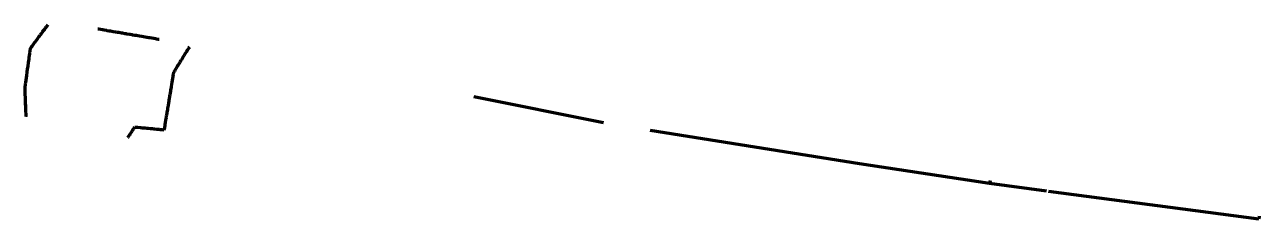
# Model space of a CAD drawing. Header units: metres. Extents: x 601342 to 604900, y 1147583 to 1148061.
# Drawn here: x 601342 to 602265, y 1147915 to 1148061 of the extents above; entities that cross this region are included whole.
import ezdxf

# ---------------------------------------------------------------- set-up
doc = ezdxf.new("R2010")
doc.units = ezdxf.units.M
doc.header["$MEASUREMENT"] = 0
doc.linetypes.add('DGN Style 3', pattern=[277.595861, 198.282758, -79.313103])
doc.linetypes.add('DGN Style 4', pattern=[317.450696, 158.626207, -79.313103, 0.198283, -79.313103])
for name, color, linetype, lineweight in [('TF_K_FAL_Ledn-_1', 3, 'DGN Style 4', 70), ('TF_K_FAL_Ledn-_2', 3, 'DGN Style 4', 70), ('TF_K_SPI_Ledn-_300_2', 3, 'Continuous', 100), ('TF_V_---_Ledn-_2', 140, 'DGN Style 3', 70)]:
    doc.layers.add(name, color=color, linetype=linetype, lineweight=lineweight)

msp = doc.modelspace()

# ---------------------------------------------------------------- linework, layer by layer
at = {"layer": 'TF_K_FAL_Ledn-_1'}
for p, q in [((601775.19466, 1147987.11477, 34.22), (601678.075798, 1148006.688319, 33.774362)), ((602064.19347, 1147944.065603, 35.449151), (602063.581073, 1147941.844502, 35.44)), ((602106.345928, 1147936.170225, 35.802963), (602063.581073, 1147941.844502, 35.44)), ((602265.05605, 1147915.111693, 37.15), (602106.345928, 1147936.170225, 35.802963)), ((602265.353734, 1147917.458706, 37.166515), (602265.05605, 1147915.111693, 37.15))]:
    msp.add_line(p, q, dxfattribs=at)
at = {"layer": 'TF_K_FAL_Ledn-_1', "extrusion": (-0.004432, 0.000709484, 0.99999), "elevation": -1818.173307, "flags": 128}
msp.add_lwpolyline([(601960.845253, 1147958.050667), (601769.436927, 1147988.693665)], dxfattribs=at)
at = {"layer": 'TF_K_FAL_Ledn-_1', "extrusion": (-0.003529, 0.000532224, 0.999994), "elevation": -1478.094485, "flags": 128}
msp.add_lwpolyline([(602059.957769, 1147942.793765), (601962.977074, 1147957.421045)], dxfattribs=at)
at = {"layer": 'TF_K_FAL_Ledn-_2'}
msp.add_polyline3d([(601442.92, 1148049.48, 40.31), (601442.25, 1148049.59, 40.31), (601440.74, 1148049.85, 40.26), (601440.61, 1148049.87, 40.26), (601440.45, 1148049.89, 40.26), (601437.38, 1148050.41, 40.23), (601435.94, 1148050.66, 40.22), (601435.58, 1148050.72, 40.21), (601435.15, 1148050.79, 40.2), (601434, 1148050.99, 40.17), (601433.76, 1148051.03, 40.16), (601432.4, 1148051.26, 40.19), (601429.96, 1148051.67, 40.17), (601428.37, 1148051.94, 40.11), (601427.02, 1148052.17, 40.13), (601425.92, 1148052.35, 40.1), (601424.89, 1148052.53, 40.08), (601423.38, 1148052.78, 40.06), (601422.76, 1148052.89, 40.04), (601421.34, 1148053.13, 40.02), (601421.09, 1148053.17, 40.02), (601418.89, 1148053.54, 39.98), (601418.85, 1148053.55, 39.98), (601418.46, 1148053.62, 39.97), (601417.3, 1148053.81, 39.97), (601415.67, 1148054.09, 39.96), (601414.73, 1148054.25, 39.94), (601414.69, 1148054.26, 39.94), (601412.73, 1148054.59, 39.9), (601412.24, 1148054.67, 39.91), (601411.47, 1148054.8, 39.9), (601411.08, 1148054.87, 39.9), (601410.32, 1148054.99, 39.9), (601408.45, 1148055.31, 39.86), (601406.66, 1148055.62, 39.83), (601405.49, 1148055.81, 39.78), (601404.26, 1148056.02, 39.76), (601403.81, 1148056.1, 39.75), (601401.74, 1148056.45, 39.74), (601400.76, 1148056.61, 39.75), (601400.72, 1148056.62, 39.75), (601400.71, 1148056.62, 39.75), (601397.83, 1148057.11, 39.71), (601397.77, 1148057.12, 39.71), (601397.23, 1148057.21, 39.71)], dxfattribs=at)
at = {"layer": 'TF_K_SPI_Ledn-_300_2'}
for points in [[(601359.68, 1148060.54, -1.08), (601358.55, 1148059, 39.05), (601358.15, 1148058.47, 39.17), (601357.91, 1148058.14, 39.12), (601357.72, 1148057.88, 39.16), (601357.39, 1148057.42, 39.1), (601357.12, 1148057.06, 39.08), (601356.25, 1148055.88, 38.91), (601355.86, 1148055.35, 38.87), (601355.72, 1148055.16, 38.96), (601355.59, 1148054.98, 38.94), (601355.5, 1148054.86, 38.96), (601355.46, 1148054.8, 38.98), (601354.42, 1148053.38, 38.91), (601354.06, 1148052.89, 38.88), (601353.45, 1148052.06, 38.81), (601353.2, 1148051.72, 38.73), (601353.13, 1148051.62, 38.73), (601351.75, 1148049.75, 38.79), (601351.21, 1148049.01, 38.74), (601350.26, 1148047.72, 38.69), (601349.92, 1148047.25, 38.62), (601349.87, 1148047.18, 38.64), (601348.34, 1148045.11, 38.49), (601347.66, 1148044.17, 38.41), (601347.32, 1148043.72, 38.37), (601347.29, 1148043.67, 38.31), (601346.83, 1148043.05, 38.08), (601346.8, 1148043.01, 38.06), (601346.68, 1148042.84, 38.01), (601346.59, 1148042.72, 37.96), (601346.510339, 1148042.609094, 37.94134), (601346.5, 1148042.5, 37.93), (601346.44, 1148042.09, 37.97), (601346.4, 1148041.81, 38.01), (601346.3, 1148041.1, 37.93), (601346.2, 1148040.37, 37.81), (601346.11, 1148039.7, 37.91), (601346.1, 1148039.63, 37.92), (601346.07, 1148039.44, 37.96), (601346.02, 1148039.06, 37.83), (601346.01, 1148038.95, 37.82), (601345.78, 1148037.33, 37.92), (601345.65, 1148036.35, 37.94), (601345.62, 1148036.11, 37.94), (601345.6, 1148035.98, 37.93), (601345.52, 1148035.42, 37.81), (601345.44, 1148034.81, 37.81), (601345.09, 1148032.25, 37.81), (601344.72, 1148029.61, 37.75), (601344.4, 1148027.24, 37.7), (601344.1, 1148025.1, 37.64), (601343.74, 1148022.49, 37.6), (601343.05, 1148017.4, 37.5), (601342.97, 1148016.86, 37.49), (601342.91, 1148016.4, 37.46), (601342.8, 1148015.58, 37.4), (601342.76, 1148015.35, 37.47), (601342.61, 1148014.25, 37.44), (601342.59, 1148014.05, 37.42), (601342.57, 1148013.96, 37.45), (601342.47, 1148013.17, 37.62), (601342.436039, 1148012.986911, 37.632586)], [(601342.44, 1148012.99, 37.632311), (601342.51, 1148011.35, 37.75), (601342.51, 1148011.26, 37.76), (601342.51, 1148011.17, 37.79), (601342.52, 1148010.89, 37.89), (601342.53, 1148010.76, 37.89), (601342.59, 1148009.29, 37.86), (601342.59, 1148009.19, 37.89), (601342.63, 1148008.37, 38.09), (601342.65, 1148007.76, 38.1), (601342.66, 1148007.4, 37.95), (601342.68, 1148007.05, 37.93), (601342.69, 1148006.73, 37.87), (601342.7, 1148006.6, 37.86), (601342.79, 1148004.25, 37.86), (601342.84, 1148003.14, 37.87), (601342.84, 1148002.99, 37.86), (601342.85, 1148002.81, 37.87), (601342.85, 1148002.75, 37.88), (601342.89, 1148001.68, 37.97), (601342.91, 1148001.35, 38.15), (601342.91, 1148001.19, 38.23), (601342.95, 1148000.38, 38.42), (601342.96, 1148000, 38.59), (601342.98, 1147999.5, 38.81), (601343.01, 1147998.92, 39.05), (601343.09, 1147996.85, 40.02), (601343.11, 1147996.31, 40.22), (601343.16, 1147995.19, 40.79), (601343.18, 1147994.59, 41.12), (601343.19, 1147994.28, 41.28), (601343.19, 1147994.24, 41.3), (601343.2, 1147994.13, 41.35), (601343.27, 1147992.32, 42.18), (601343.29, 1147991.95, 42.32), (601343.29, 1147991.94, 42.32), (601343.29, 1147991.91, 42.34), (601343.29, 1147991.88, 42.35), (601343.29, 1147991.88, 42.35)]]:
    msp.add_polyline3d(points, dxfattribs=at)
at = {"layer": 'TF_V_---_Ledn-_2'}
msp.add_polyline3d([(601419.54, 1147976.23, -1.2), (601419.55, 1147976.23, 34.44), (601419.55, 1147976.24, 43.68), (601419.67, 1147976.42, 43.62), (601420.06, 1147977, 43.31), (601420.49, 1147977.65, 42.98), (601420.62, 1147977.85, 42.89), (601420.99, 1147978.41, 42.69), (601421.14, 1147978.64, 42.62), (601421.21, 1147978.74, 42.55), (601421.44, 1147979.1, 42.37), (601421.6, 1147979.33, 42.28), (601422.2, 1147980.24, 41.67), (601422.69, 1147980.98, 41.39), (601422.85, 1147981.23, 41.25), (601423.29, 1147981.88, 40.92), (601423.7, 1147982.5, 40.48), (601423.99, 1147982.95, 40.32), (601424.29, 1147983.4, 40.08), (601424.65, 1147983.94, 39.73), (601424.7, 1147984.01, 39.7), (601424.729706, 1147984.062153, 39.66594), (601424.89, 1147984.05, 39.68), (601425.29, 1147984.01, 39.71), (601425.3, 1147984.01, 39.71), (601425.31, 1147984.01, 39.71), (601425.32, 1147984.01, 39.71), (601426.76, 1147983.88, 39.95), (601428.68, 1147983.7, 39.84), (601428.71, 1147983.7, 39.84), (601429.2, 1147983.66, 39.95), (601429.26, 1147983.65, 39.95), (601430.16, 1147983.57, 39.89), (601430.89, 1147983.5, 39.96), (601431.42, 1147983.45, 40.03), (601432.19, 1147983.38, 39.95), (601432.55, 1147983.35, 39.96), (601433.68, 1147983.25, 40.01), (601433.87, 1147983.23, 40.01), (601434.85, 1147983.14, 39.9), (601436.5, 1147982.99, 40), (601436.84, 1147982.96, 39.99), (601437.1, 1147982.94, 39.91), (601437.44, 1147982.91, 39.9), (601437.66, 1147982.89, 39.93), (601438.04, 1147982.85, 39.92), (601439, 1147982.77, 39.94), (601439.37, 1147982.73, 39.96), (601441.21, 1147982.57, 40), (601441.37, 1147982.55, 40.06), (601442.35, 1147982.46, 40.04), (601443.08, 1147982.4, 40.05), (601443.83, 1147982.33, 40.1), (601444.92, 1147982.23, 40.07), (601444.94, 1147982.23, 40.07), (601446.805153, 1147982.056703, 40.187739), (601446.9, 1147982.59, 40.03), (601447.08, 1147983.71, 39.6), (601447.33, 1147985.19, 39.39), (601447.47, 1147986.05, 39.37), (601447.57, 1147986.65, 39.37), (601447.6, 1147986.8, 39.39), (601447.62, 1147986.98, 39.37), (601448.05, 1147989.57, 39.28), (601448.12, 1147989.97, 39.35), (601448.22, 1147990.56, 39.43), (601448.34, 1147991.29, 39.31), (601448.38, 1147991.51, 39.29), (601448.52, 1147992.41, 39.4), (601448.56, 1147992.6, 39.4), (601448.66, 1147993.26, 39.28), (601448.87, 1147994.52, 39.32), (601448.9, 1147994.7, 39.34), (601448.96, 1147995.02, 39.29), (601449.32, 1147997.2, 38.97), (601449.35, 1147997.38, 38.96), (601449.56, 1147998.64, 38.9), (601449.57, 1147998.7, 38.91), (601449.57, 1147998.75, 38.9), (601449.59, 1147998.87, 38.91), (601450.09, 1148001.88, 39.06), (601450.72, 1148005.65, 39.16), (601450.87, 1148006.6, 39.18), (601451.02, 1148007.48, 39.21), (601451.13, 1148008.13, 39.23), (601451.36, 1148009.5, 39.27), (601451.57, 1148010.78, 39.13), (601451.58, 1148010.84, 39.12), (601451.6, 1148010.95, 39.1), (601451.68, 1148011.45, 39.21), (601451.71, 1148011.66, 39.22), (601452.07, 1148013.83, 39.28), (601452.48, 1148016.3, 39.35), (601452.51, 1148016.48, 39.35), (601452.56, 1148016.81, 39.35), (601452.68, 1148017.51, 39.38), (601453.14, 1148020.29, 39.45), (601453.16, 1148020.39, 39.46), (601453.41, 1148021.92, 39.43), (601453.51, 1148022.54, 39.38), (601453.53, 1148022.65, 39.36), (601453.63, 1148023.26, 39.46), (601453.71, 1148023.73, 39.41), (601453.77, 1148024.09, 39.34), (601453.81, 1148024.3, 39.42), (601453.82, 1148024.4, 39.44), (601453.906735, 1148024.930839, 39.461456), (601454.03, 1148025.13, 39.46), (601454.16, 1148025.34, 39.49), (601454.58, 1148026.03, 39.8), (601454.64, 1148026.13, 39.82), (601454.84, 1148026.46, 39.88), (601455.07, 1148026.83, 39.94), (601455.13, 1148026.94, 39.95), (601455.15, 1148026.97, 39.95), (601455.73, 1148027.92, 39.9), (601456.23, 1148028.75, 39.97), (601456.28, 1148028.82, 39.99), (601456.53, 1148029.24, 40.05), (601457.03, 1148030.06, 40.2), (601457.2, 1148030.33, 40.17), (601457.68, 1148031.13, 40.14), (601458.13, 1148031.88, 40.24), (601458.61, 1148032.65, 40.37), (601458.77, 1148032.92, 40.34), (601459.29, 1148033.78, 40.37), (601459.66, 1148034.39, 40.38), (601459.72, 1148034.49, 40.43), (601459.82, 1148034.65, 40.43), (601460.93, 1148036.48, 40.66), (601461.62, 1148037.6, 40.7), (601461.87, 1148038.02, 40.75), (601462.177423, 1148038.531533, 40.779481), (601462.68, 1148039.3, 40.83), (601463.29, 1148040.23, 40.74), (601463.33, 1148040.3, 40.74), (601463.37, 1148040.35, 40.75), (601463.48, 1148040.52, 40.78), (601463.79, 1148041, 40.86), (601463.86, 1148041.1, 40.89), (601464, 1148041.32, 40.88), (601464.144337, 1148041.525621, 40.834813), (601464.57, 1148042.18, 40.7), (601464.6, 1148042.22, 40.67), (601464.69, 1148042.37, 40.68), (601465.04, 1148042.89, 40.82), (601465.12, 1148043.01, 40.84), (601465.19, 1148043.13, 40.85), (601465.68, 1148043.87, 40.81), (601465.84, 1148044.1, 40.81)], dxfattribs=at)

doc.saveas('drawing.dxf')
